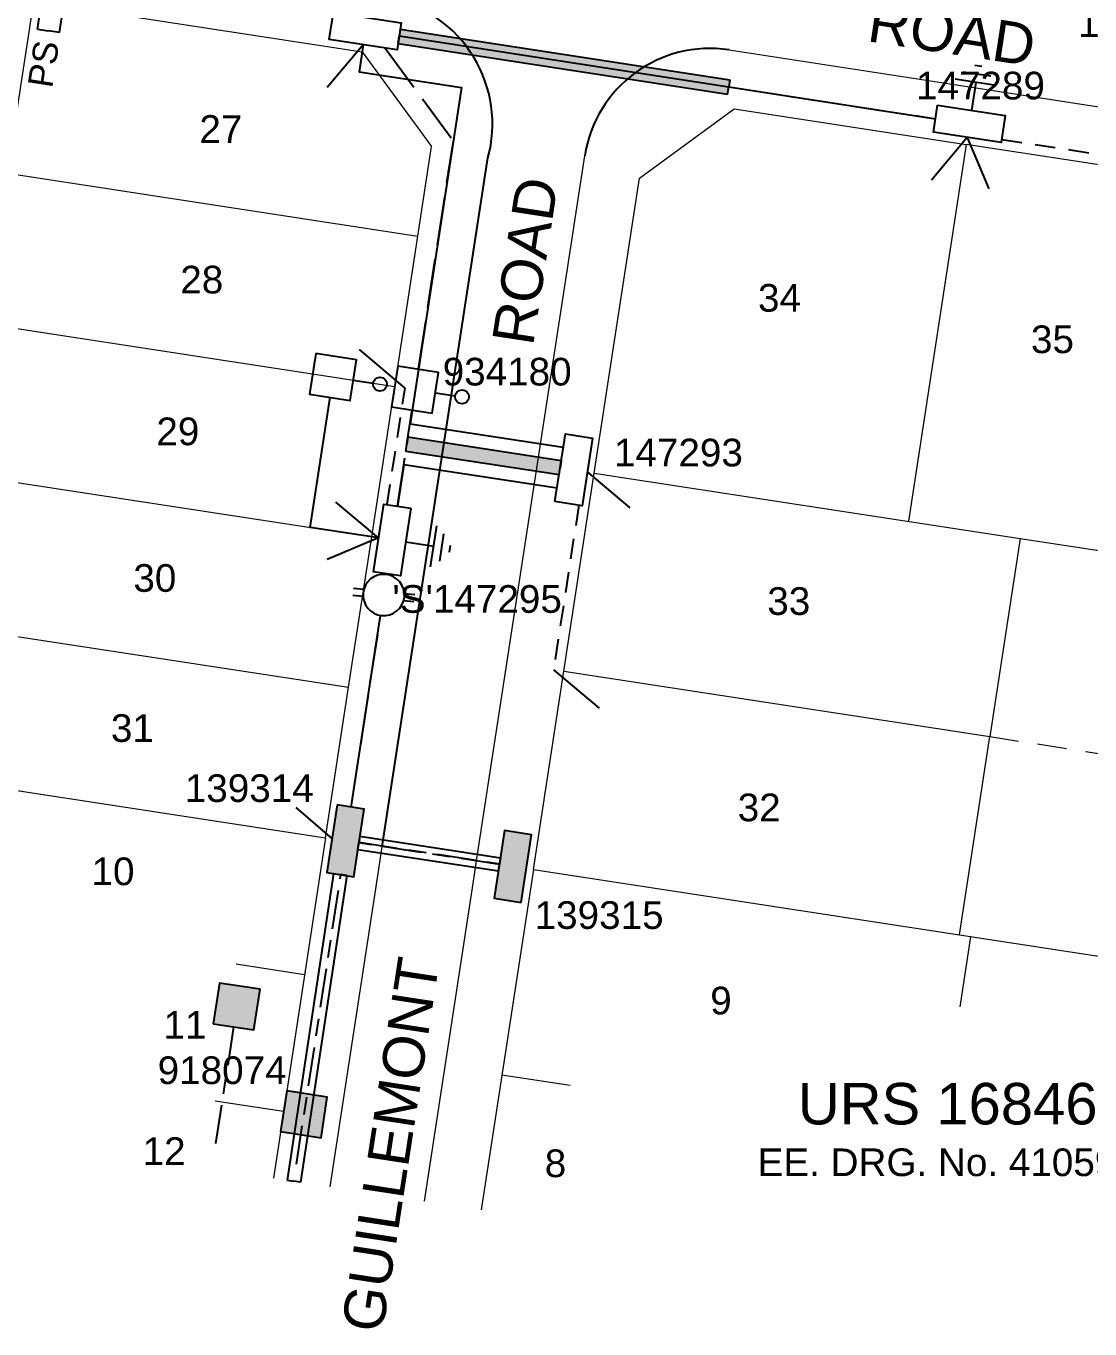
# Model space of a CAD drawing. Header units: metres. Extents: x 301349 to 301596, y 6240095 to 6240331.
# Drawn here: x 301428.4 to 301505.3, y 6240110.1 to 6240204.3 of the extents above; entities that cross this region are included whole.
import ezdxf
from ezdxf.enums import TextEntityAlignment as Align

# ---------------------------------------------------------------- set-up
doc = ezdxf.new("R2010")
doc.units = ezdxf.units.M
doc.header["$LTSCALE"] = 0.7
for name, pattern in [('Cable Exist OH', [1, 1, 0]), ('Cable Exist UG', [8.2, 4, -1.2, 1.8, -1.2]), ('Dash', [5, 3, -2]), ('IE Trench LV', [6.5, 5, -1.5])]:
    doc.linetypes.add(name, pattern=pattern)
doc.layers.get('0').update_dxf_attribs({"color": 6})
for name, color, linetype in [('_User Miscellaneous1', 3, 'Continuous'), ('_User Miscellaneous11', 7, 'Continuous'), ('_User Miscellaneous4', 7, 'Continuous'), ('_User Miscellaneous6', 7, 'Continuous'), ('_User Miscellaneous7', 150, 'Continuous'), ('_User Miscellaneous8', 7, 'Continuous'), ('_User_LV_Exist', 7, 'Continuous'), ('Cadastre Developer_SP_NEW', 4, 'Continuous'), ('Cadastre Roads_SP_NEW', 8, 'Continuous'), ('Duct_SP_NEW', 2, 'Continuous'), ('Equip_HV_NEW', 2, 'Continuous'), ('Equip_LV_NEW', 5, 'Continuous'), ('Mains_LV_NEW_R6', 2, 'Continuous'), ('Mains_LV_NEW_T84', 2, 'Continuous'), ('Services_SP_NEW_UG', 2, 'Continuous'), ('SupportsUG_SP_LV_EXT', 7, 'Continuous'), ('SupportsUG_SP_LV_NEW', 2, 'Continuous'), ('SupportsUG_SP_LV_SL_EXT', 7, 'Continuous'), ('SupportsUG_SP_LV_SL_NEW', 2, 'Continuous'), ('Trench_SP_NEW', 2, 'Continuous'), ('UG_Details_SP_MISC', 7, 'Continuous')]:
    doc.layers.add(name, color=color, linetype=linetype)
doc.layers.add('_User Miscellaneous5', color=7, linetype='Continuous', lineweight=35)
doc.layers.add('_User Notes', color=7, linetype='Continuous', plot=False)
doc.styles.add('ARIAL', font='arial.ttf', dxfattribs={"height": 2})
doc.styles.add('ARIAL 3.0', font='arial.ttf', dxfattribs={"height": 3})
doc.styles.add('COLUMN_LABEL', font='arial.ttf')
doc.styles.add('POLE_LABEL', font='arial.ttf')
doc.styles.add('SL_LABEL', font='arial.ttf')
doc.styles.get("Standard").update_dxf_attribs({"font": 'arial.ttf'})
doc.styles.add('style1', font='iso3098b.shx')
doc.linetypes.add('Cable New UG', pattern='A,8,-1,["x",style1,S=3.5,R=0,X=0.35,Y=-1],-3.5', length=12.5)
doc.linetypes.add('Cable Z', pattern='A,8,-1,["Z",Standard,S=2.5,R=0,X=0.35,Y=-1.25],-3.5', length=12.5)

# ---------------------------------------------------------------- blocks, each defined once
blk = doc.blocks.new('*U35')
at = {"layer": '_User Miscellaneous7', "lineweight": -3}
blk.add_lwpolyline([(0, -3.03), (0, -1.58)], dxfattribs=at)
blk.add_lwpolyline([(-1.485, -6), (1.485, -6), (1.485, -3.03), (-1.485, -3.03)], close=True, dxfattribs=at)
blk.add_circle((0, -1.08), 0.5, dxfattribs=at)
at = {"layer": '_User Miscellaneous8', "color": 2, "lineweight": -3}
blk.add_lwpolyline([(-1.485, 0), (1.485, 0), (1.485, 2.97), (-1.485, 2.97)], close=True, dxfattribs=at)
at = {"style": 'POLE_LABEL', "flags": 9}
blk.add_attdef('STRUCTURE_PLANT_NUMBER', text='', height=0.2, dxfattribs=at).set_placement((1.641, 1.727), align=Align.MIDDLE_LEFT)
for tag, flags, p in [('STREET_CODE', 9, (1.641, 1.485)), ('OWNED_BY', 9, (1.641, 1.085)), ('OPERATED_BY', 9, (1.641, 0.885)), ('COLUMN_TYPE', 9, (1.641, 1.285)), ('STATE', 9, (1.641, 0.485)), ('USAGE', 9, (1.641, 0.285)), ('MAINTAINED_BY', 9, (1.641, 0.685)), ('LEGEND', 9, (1.641, 0.085)), ('SUBURB', 9, (1.641, -0.315)), ('STREETNAME', 9, (1.641, -0.515)), ('PARENT', 9, (1.641, -0.115)), ('LOCATION', 9, (1.641, -0.715)), ('NOTES', 9, (1.641, -0.915)), ('Z', 1, (1.641, -1.315)), ('LABEL_ALIGNMENT', 9, (1.641, -1.115))]:
    blk.add_attdef(tag, text='', height=0.2, dxfattribs=dict(flags=flags)).set_placement(p, align=Align.MIDDLE_LEFT)
at = {"layer": '_User Miscellaneous5', "style": 'ARIAL', "flags": 8}
blk.add_attdef('ASSET_NUM', text='', height=2, dxfattribs=at).set_placement((2, 3.485), align=Align.MIDDLE_LEFT)
blk = doc.blocks.new('*U39')
at = {"layer": '_User Miscellaneous8', "color": 2}
blk.add_line((0, 0), (0, 1.45), dxfattribs=at)
blk.add_circle((0, 1.95), 0.5, dxfattribs=at)
for tag, p, flags in [('Z', (0, 0), 1), ('OPERATED_BY', (0, -9.607), 9)]:
    blk.add_attdef(tag, p, '', height=0.2, dxfattribs=dict(flags=flags))
at = {"style": 'SL_LABEL', "flags": 9}
blk.add_attdef('STREET_CODE', text='', height=0.2, dxfattribs=at).set_placement((0, -0.2), align=Align.MIDDLE_LEFT)
at = {"flags": 9}
for tag, p in [('CONSTRUCTED_VOLTAGE', (0, -0.4)), ('CONTROL_TYPE', (0, -0.6)), ('LANTERN_PURPOSE', (0, -0.8)), ('LANTERN_TYPE', (0, -1)), ('OPERATING_VOLTAGE', (0, -1.4)), ('ORIENTATION', (0, -1.6)), ('OWNED_BY', (0, -1.8)), ('NO_PHASES', (0, -1.2)), ('STATE', (0, -2)), ('CEXIST', (0, -2.4)), ('CNEW', (0, -2.6)), ('CNUMBER', (0, -2.8)), ('USAGE', (0, -2.2)), ('CREMOVE', (0, -3)), ('CREPLACE', (0, -3.2)), ('LKINGHEIGHT', (0, -3.4)), ('LBRACKET', (0, -3.6)), ('LBRACKETVOCAB', (0, -3.8)), ('LCATEGORY', (0, -4)), ('LCHARGE1', (0, -4.2)), ('LCHARGE1PERCENT', (0, -4.4)), ('LCHARGE2', (0, -4.6)), ('LCHARGE2PERCENT', (0, -4.8)), ('LCHARGE3', (0, -5)), ('LCHARGE3PERCENT', (0, -5.2)), ('LEXIST', (0, -5.4)), ('LLAMP', (0, -5.6)), ('LLAMPVOCAB', (0, -5.8)), ('LMAST', (0, -6)), ('LMASTVOCAB', (0, -6.2)), ('LNEW', (0, -6.4)), ('LANTNUMBER', (0, -6.6)), ('LOUTREACH', (0, -7)), ('LOUTREACHVOCAB', (0, -7.2)), ('LRATECODE', (0, -7.4)), ('LREMOVE', (0, -7.6)), ('LREPLACE', (0, -7.8)), ('LTYPE', (0, -8)), ('LTYPEVOCAB', (0, -8.2)), ('LEGEND', (0, -8.4)), ('SUBURB', (0, -8.6)), ('STREETNAME', (0, -8.8)), ('LOCATION', (0, -9)), ('NOTES', (0, -9.2)), ('MAINTAINED_BY', (0, -9.863))]:
    blk.add_attdef(tag, text='', height=0.2, dxfattribs=at).set_placement(p, align=Align.MIDDLE_LEFT)
at = {"layer": '_User Notes', "style": 'SL_LABEL', "flags": 8}
blk.add_attdef('ASSET_NUM', text='', height=2.5, dxfattribs=at).set_placement((2, 2), align=Align.MIDDLE_LEFT)
at = {"layer": '_User Notes', "flags": 8}
blk.add_attdef('LNUMBER', text='', height=2.5, dxfattribs=at).set_placement((1.2, -2.8), align=Align.MIDDLE_LEFT)
blk = doc.blocks.new('*U34')
at = {"lineweight": -3}
blk.add_lwpolyline([(-2.475, 2.49), (2.475, 2.49), (2.475, 0.51), (-2.475, 0.51)], close=True, dxfattribs=at)
for tag, flags, p in [('STREET_CODE', 9, (1.5, 3.5)), ('OWNED_BY', 9, (1.5, 3.3)), ('OPERATED_BY', 9, (1.5, 3.1)), ('MAINTAINED_BY', 9, (1.5, 2.9)), ('STATE', 9, (1.5, 2.7)), ('SUPPORT_TYPE', 9, (1.5, 2.5)), ('USAGE', 9, (1.5, 2.3)), ('LEGEND', 9, (1.5, 2.1)), ('PARENT', 9, (1.5, 1.9)), ('Z', 1, (1.5, 0.9)), ('SUBURB', 9, (1.5, 1.7)), ('STREETNAME', 9, (1.5, 1.5)), ('LOCATION', 9, (1.5, 1.3)), ('NOTES', 9, (1.5, 1.1))]:
    blk.add_attdef(tag, text='', height=0.2, dxfattribs=dict(flags=flags)).set_placement(p, align=Align.MIDDLE_LEFT)
at = {"layer": '_User Miscellaneous4', "style": 'ARIAL', "flags": 8}
blk.add_attdef('ASSET_NUM', text='', height=2, dxfattribs=at).set_placement((2, 5.5), align=Align.MIDDLE_LEFT)
blk = doc.blocks.new('A$C1B2C29DD')
at = {"layer": 'Services_SP_NEW_UG', "color": 2, "flags": 128}
for points in [[(0, 0), (-2.1, 3.444)], [(0, 0), (2.1, 3.444)]]:
    blk.add_lwpolyline(points, dxfattribs=at)
blk = doc.blocks.new('*U45')
at = {"layer": 'Services_SP_NEW_UG', "color": 2, "flags": 128}
blk.add_lwpolyline([(11, -0.75), (13.247, 2.934)], dxfattribs=at)
at = {"layer": 'Services_SP_NEW_UG', "color": 2, "linetype": 'Dash', "ltscale": 0.7, "flags": 128}
blk.add_lwpolyline([(2.473, -0.75), (11, -0.75)], dxfattribs=at)
blk = doc.blocks.new('*U46')
at = {"layer": 'Services_SP_NEW_UG', "color": 2, "flags": 128}
blk.add_lwpolyline([(14.5, -0.75), (16.747, 2.934)], dxfattribs=at)
at = {"layer": 'Services_SP_NEW_UG', "color": 2, "linetype": 'Dash', "ltscale": 0.7, "flags": 128}
blk.add_lwpolyline([(2.473, -0.75), (14.5, -0.75)], dxfattribs=at)
blk = doc.blocks.new('PILLAR_EXT')
blk.add_hatch(color=256).paths.add_polyline_path([(-2.475, 2.49), (-2.475, 0.51), (2.475, 0.51), (2.475, 2.49)])
blk.add_lwpolyline([(-2.475, 0.51), (2.475, 0.51), (2.475, 2.49), (-2.475, 2.49)], close=True)
for tag, p, flags in [('OWNED_BY', (0, 1.3), 9), ('STATE', (0, 1.1), 9), ('SUPPORT_TYPE', (0, 0.9), 9), ('USAGE', (0, 0.7), 9), ('LEGEND', (0, 0.5), 9), ('LOCATION', (0, 0.3), 9), ('NOTES', (0, 0.1), 9), ('PARENT', (0, -0.1), 9), ('STREETNAME', (0, -0.3), 9), ('SUBURB', (0, -0.5), 1)]:
    blk.add_attdef(tag, p, '', height=0.2, dxfattribs=dict(flags=flags))
at = {"layer": '_User Miscellaneous6', "style": 'ARIAL', "flags": 8}
blk.add_attdef('ASSET_NUM', text='', height=2, dxfattribs=at).set_placement((1.5, 7.5), align=Align.TOP_LEFT)
blk = doc.blocks.new('*U77')
at = {"layer": '_User Miscellaneous7'}
blk.add_hatch(color=256, dxfattribs=at).paths.add_polyline_path([(-8.456, -7.47), (-5.486, -7.47), (-5.486, -4.5), (-8.456, -4.5)])
at = {"layer": '_User Miscellaneous8'}
blk.add_hatch(color=256, dxfattribs=at).paths.add_polyline_path([(-1.485, -1.485), (1.485, -1.485), (1.485, 1.485), (-1.485, 1.485)])
at = {"layer": '_User Miscellaneous7'}
blk.add_lwpolyline([(-5.486, -7.47), (-5.486, -4.5), (-8.456, -4.5), (-8.456, -7.47)], close=True, dxfattribs=at)
at = {"layer": '_User Miscellaneous8'}
blk.add_lwpolyline([(1.485, -1.485), (1.485, 1.485), (-1.485, 1.485), (-1.485, -1.485)], close=True, dxfattribs=at)
at = {"flags": 9}
for tag, style, p in [('STRUCTURE_PLANT_NUMBER', 'POLE_LABEL', (1.813, 0.031)), ('STREET_CODE', 'COLUMN_LABEL', (1.813, -0.2))]:
    blk.add_attdef(tag, text='', height=0.2, dxfattribs=dict(at, style=style)).set_placement(p, align=Align.MIDDLE_LEFT)
for tag, p in [('OWNED_BY', (1.813, -0.6)), ('STATE', (1.813, -0.8)), ('COLUMN_TYPE', (1.813, -0.4)), ('USAGE', (1.813, -1)), ('STREETNAME', (1.813, -1.6)), ('SUBURB', (1.813, -1.8)), ('LEGEND', (1.813, -1.2)), ('LOCATION', (1.813, -1.4)), ('NOTES', (1.813, -2))]:
    blk.add_attdef(tag, text='', height=0.2, dxfattribs=at).set_placement(p, align=Align.MIDDLE_LEFT)
at = {"flags": 1}
blk.add_attdef('Z', (1.813, -2.351), '', height=0.2, dxfattribs=at)
at = {"layer": '_User Miscellaneous6', "style": 'ARIAL', "flags": 8}
blk.add_attdef('ASSET_NUM', text='', height=2, dxfattribs=at).set_placement((2, 2), align=Align.MIDDLE_LEFT)
blk = doc.blocks.new('LV_UG_LINKS_OPEN_NEW')
blk.add_wipeout([(-1.168, 0.932), (-1.275, 0.778), (-1.363, 0.612), (-1.429, 0.436), (-1.472, 0.254), (-1.492, 0.067), (-1.489, -0.12), (-1.462, -0.306), (-1.412, -0.487), (-1.34, -0.66), (-1.247, -0.823), (-1.134, -0.973), (-1.003, -1.107), (-0.857, -1.224), (-0.696, -1.322), (-0.525, -1.399), (-0.346, -1.453), (-0.161, -1.485), (0.026, -1.494), (0.213, -1.479), (0.397, -1.44), (0.574, -1.379), (0.743, -1.296), (0.899, -1.193), (1.042, -1.071), (1.168, -0.932), (1.275, -0.778), (1.363, -0.612), (1.429, -0.436), (1.472, -0.254), (1.492, -0.067), (1.489, 0.12), (1.462, 0.306), (1.412, 0.487), (1.34, 0.66), (1.247, 0.823), (1.134, 0.973), (1.003, 1.107), (0.857, 1.224), (0.696, 1.322), (0.525, 1.399), (0.346, 1.453), (0.161, 1.485), (-0.026, 1.494), (-0.213, 1.479), (-0.397, 1.44), (-0.574, 1.379), (-0.743, 1.296), (-0.899, 1.193), (-1.042, 1.071)])
for p, q in [((-0.249, 1.473), (-0.249, 2.22)), ((0.249, 1.473), (0.249, 2.22)), ((-0.249, -1.473), (-0.249, -2.22)), ((0.249, -1.473), (0.249, -2.22))]:
    blk.add_line(p, q)
blk.add_lwpolyline([(1.494, 0, 1), (-1.494, 0, 1)], format="xyb", close=True)
for tag, p, flags in [('Z', (0, 0), 1), ('ORIENTATION', (0, 0), 9), ('USAGE', (0, -0.2), 9), ('NOTES', (0, -0.4), 9)]:
    blk.add_attdef(tag, p, '', height=0.2, dxfattribs=dict(flags=flags))
blk = doc.blocks.new('Earth')
for p, q in [((0, -2.044), (0, 0)), ((-1.5, -2.044), (1.5, -2.044)), ((-1, -2.644), (1, -2.644)), ((-0.25, -3.244), (0.25, -3.244))]:
    blk.add_line(p, q)
blk = doc.blocks.new('*U83')
for p, q in [((-1.6, 0), (-1.6, 71.1)), ((-1.6, 71.1), (-0.8, 71.1)), ((0, 71.1), (-0.8, 71.1)), ((0, 0), (0, 71.1)), ((-1.6, 0), (-0.8, 0)), ((0, 0), (-0.8, 0))]:
    blk.add_line(p, q)
at = {"style": 'ARIAL'}
blk.add_attdef('SWG_TYPE', text='', height=1.8, rotation=90, dxfattribs=at).set_placement((-0.8, 71.845), align=Align.MIDDLE_LEFT)
blk.add_attdef('SUB_TYPE', text='', height=1.8, rotation=90, dxfattribs=at).set_placement((-0.8, -0.757), align=Align.MIDDLE_RIGHT)
blk = doc.blocks.new('*U104')
at = {"layer": 'Services_SP_NEW_UG', "color": 2, "flags": 128}
blk.add_lwpolyline([(-16.345, -0.75), (-18.592, 2.934)], dxfattribs=at)
at = {"layer": 'Services_SP_NEW_UG', "color": 2, "linetype": 'Dash', "ltscale": 0.7, "flags": 128}
blk.add_lwpolyline([(-2.473, -0.75), (-16.345, -0.75)], dxfattribs=at)
blk = doc.blocks.new('A$C7DAD38F0-flat-3')
at = {"layer": '_User Miscellaneous11', "color": 3, "style": 'ARIAL'}
blk.add_attdef('DRG_NO', text='', height=2, dxfattribs=at).set_placement((0, -4.234), align=Align.MIDDLE_CENTER)
at = {"layer": '_User Miscellaneous6', "color": 2, "style": 'ARIAL 3.0'}
blk.add_attdef('URS___', text='', height=3, dxfattribs=at).set_placement((0, 0), align=Align.MIDDLE_CENTER)

msp = doc.modelspace()

# ---------------------------------------------------------------- hatches: boundary and pattern name
at = {"layer": '_User Miscellaneous11'}
h = msp.add_hatch(color=3, dxfattribs=at)
h.dxf.hatch_style = 1
h.paths.add_polyline_path([(301455.469, 6240204.078), (301455.311, 6240203.05), (301479.136, 6240199.396), (301479.294, 6240200.424)])
h = msp.add_hatch(color=3, dxfattribs=at)
h.dxf.hatch_style = 1
h.paths.add_polyline_path([(301466.954, 6240171.87), (301467.111, 6240172.898), (301456.031, 6240174.597), (301455.873, 6240173.569)])

# ---------------------------------------------------------------- linework, layer by layer
at = {"layer": '_User_LV_Exist', "color": 7, "linetype": 'Cable Exist UG', "flags": 128}
for points in [[(301462.636, 6240143.719), (301452.487, 6240145.276)], [(301452.494, 6240145.319), (301462.643, 6240143.762)], [(301447.971, 6240122.047), (301451.181, 6240142.972)], [(301443.425, 6240131.982), (301442.041, 6240122.956)]]:
    msp.add_lwpolyline(points, dxfattribs=at)
at = {"layer": 'Cadastre Developer_SP_NEW', "lineweight": 9}
for p, q in [((301427.09, 6240193.685), (301428.993, 6240206.095)), ((301428.993, 6240206.095), (301452.716, 6240202.457)), ((301452.716, 6240202.457), (301457.737, 6240195.617)), ((301472.761, 6240193.312), (301479.602, 6240198.334)), ((301479.602, 6240198.334), (301496.385, 6240195.759)), ((301456.743, 6240189.137), (301457.737, 6240195.617)), ((301496.385, 6240195.759), (301492.208, 6240168.523, 53.23)), ((301512.542, 6240193.282), (301496.385, 6240195.759)), ((301427.09, 6240193.685), (301456.743, 6240189.137)), ((301469.494, 6240172.007), (301472.761, 6240193.312)), ((301455.076, 6240178.265), (301456.743, 6240189.137)), ((301425.423, 6240182.812), (301455.076, 6240178.265)), ((301453.408, 6240167.392), (301455.076, 6240178.265)), ((301423.755, 6240171.94), (301453.408, 6240167.392)), ((301467.296, 6240157.674), (301469.494, 6240172.007)), ((301469.494, 6240172.007), (301500.284, 6240167.284, 53.312)), ((301451.741, 6240156.519), (301453.408, 6240167.392)), ((301500.284, 6240167.284, 53.312), (301498.086, 6240152.952, 52.577)), ((301500.284, 6240167.284, 53.312), (301508.364, 6240166.045)), ((301422.087, 6240161.067), (301451.741, 6240156.519)), ((301465.098, 6240143.342), (301467.296, 6240157.674)), ((301467.296, 6240157.674), (301498.086, 6240152.952, 52.577)), ((301450.073, 6240145.646), (301451.741, 6240156.519)), ((301495.888, 6240138.62, 52.714), (301498.086, 6240152.952, 52.577)), ((301420.42, 6240150.194, 50.8), (301450.073, 6240145.646)), ((301450.073, 6240145.646), (301446.301, 6240121.05)), ((301465.098, 6240143.342), (301461.325, 6240118.746)), ((301465.098, 6240143.342), (301495.888, 6240138.62, 52.714)), ((301495.952, 6240133.432), (301496.728, 6240138.491))]:
    msp.add_line(p, q, dxfattribs=at)
at = {"layer": 'Cadastre Developer_SP_NEW', "linetype": 'Dash', "lineweight": 9, "elevation": 48.256, "flags": 128}
msp.add_lwpolyline([(301498.086, 6240152.952), (301528.881, 6240148.229)], dxfattribs=at)
at = {"layer": 'Cadastre Developer_SP_NEW', "lineweight": 9, "elevation": 46.938, "flags": 128}
msp.add_lwpolyline([(301495.888, 6240138.62), (301526.682, 6240133.897)], dxfattribs=at)
at = {"layer": 'Cadastre Developer_SP_NEW', "lineweight": 9, "flags": 128}
for points in [[(301443.615, 6240136.52), (301448.557, 6240135.762)], [(301462.824, 6240128.515), (301467.766, 6240127.757)], [(301442.099, 6240126.636), (301447.041, 6240125.878)]]:
    msp.add_lwpolyline(points, dxfattribs=at)
at = {"layer": 'Cadastre Roads_SP_NEW', "linetype": 'Continuous', "lineweight": 9}
for p, q in [((301479.242, 6240202.587, 51.608), (301492.095, 6240200.616, 52.133)), ((301492.095, 6240200.616, 52.133), (301506.921, 6240198.342, 52.738)), ((301469.535, 6240197.351, 50.838), (301469.47, 6240197.205, 50.833)), ((301469.603, 6240197.496, 50.844), (301469.535, 6240197.351, 50.838)), ((301469.718, 6240197.728, 50.855), (301469.603, 6240197.496, 50.844)), ((301460.995, 6240143.971, 51.252), (301468.81, 6240194.926, 50.736)), ((301453.924, 6240143.379, 51.268), (301454.175, 6240145.017, 51.252)), ((301460.744, 6240142.333, 51.269), (301460.995, 6240143.971, 51.252)), ((301450.403, 6240120.421, 51.501), (301453.924, 6240143.379, 51.268)), ((301457.223, 6240119.375, 51.501), (301460.744, 6240142.333, 51.269))]:
    msp.add_line(p, q, dxfattribs=at)
at = {"layer": 'Cadastre Roads_SP_NEW', "linetype": 'Continuous', "elevation": 51.252, "flags": 128}
msp.add_lwpolyline([(301454.175, 6240145.017), (301461.807, 6240194.778)], dxfattribs=at)
at = {"layer": 'Cadastre Roads_SP_NEW', "linetype": 'Continuous'}
for centre, radius, start, end in [((301452.845, 6240197.238, 50.608), 9.293, 344.6542, 78.19541), ((301477.857, 6240193.54, 50.781), 9.152, 81.29454, 171.26671)]:
    msp.add_arc(centre, radius, start, end, dxfattribs=at)
at = {"layer": 'Duct_SP_NEW'}
for p, q in [((301455.469, 6240204.078), (301455.39, 6240203.564)), ((301455.469, 6240204.078), (301479.294, 6240200.424)), ((301455.311, 6240203.05), (301455.39, 6240203.564)), ((301455.311, 6240203.05), (301479.136, 6240199.396)), ((301479.136, 6240199.396), (301479.215, 6240199.91)), ((301479.294, 6240200.424), (301479.215, 6240199.91)), ((301456.031, 6240174.597), (301455.952, 6240174.083)), ((301467.111, 6240172.898), (301456.031, 6240174.597)), ((301455.873, 6240173.569), (301455.952, 6240174.083)), ((301466.954, 6240171.87), (301455.873, 6240173.569)), ((301467.111, 6240172.898), (301467.033, 6240172.384)), ((301466.954, 6240171.87), (301467.033, 6240172.384))]:
    msp.add_line(p, q, dxfattribs=at)
at = {"layer": 'Mains_LV_NEW_R6', "linetype": 'Cable Z', "flags": 128}
for points in [[(301448.96, 6240168.074), (301450.404, 6240177.484)], [(301453.912, 6240167.314), (301448.96, 6240168.074)]]:
    msp.add_lwpolyline(points, dxfattribs=at)
at = {"layer": 'Mains_LV_NEW_T84', "linetype": 'Cable New UG', "flags": 128}
for points in [[(301452.793, 6240202.961), (301452.495, 6240201.014), (301459.907, 6240199.87), (301456.18, 6240175.566), (301467.26, 6240173.867)], [(301455.396, 6240203.602), (301494.166, 6240197.617)], [(301466.805, 6240170.901), (301455.725, 6240172.601), (301455.266, 6240169.611)], [(301454.508, 6240164.669), (301454.516, 6240164.718)], [(301451.931, 6240147.865), (301454.056, 6240161.717)]]:
    msp.add_lwpolyline(points, dxfattribs=at)
at = {"layer": 'Services_SP_NEW_UG', "color": 2, "flags": 128}
for points in [[(301452.793, 6240202.961), (301450.195, 6240199.875)], [(301468.99, 6240172.084), (301472.075, 6240169.486)], [(301450.577, 6240145.569), (301447.948, 6240147.829)]]:
    msp.add_lwpolyline(points, dxfattribs=at)
at = {"layer": 'Trench_SP_NEW', "linetype": 'IE Trench LV'}
for p, q in [((301454.386, 6240202.717), (301459.314, 6240196.003)), ((301479.215, 6240199.91), (301494.166, 6240197.617)), ((301456.783, 6240179.503), (301459.314, 6240196.003)), ((301455.266, 6240169.611), (301456.333, 6240176.568)), ((301451.931, 6240147.865), (301454.516, 6240164.718))]:
    msp.add_line(p, q, dxfattribs=at)
at = {"layer": 'UG_Details_SP_MISC'}
for p, q in [((301452.415, 6240144.801), (301452.487, 6240145.276)), ((301452.56, 6240145.75), (301452.487, 6240145.276)), ((301452.56, 6240145.75), (301462.709, 6240144.194)), ((301452.415, 6240144.801), (301462.564, 6240143.245)), ((301462.564, 6240143.245), (301462.636, 6240143.719)), ((301462.709, 6240144.194), (301462.636, 6240143.719)), ((301450.659, 6240143.051), (301447.309, 6240120.894)), ((301451.608, 6240142.908), (301448.258, 6240120.751)), ((301450.659, 6240143.051), (301451.134, 6240142.979)), ((301451.608, 6240142.908), (301451.134, 6240142.979)), ((301447.309, 6240120.894), (301447.784, 6240120.822)), ((301448.258, 6240120.751), (301447.784, 6240120.822))]:
    msp.add_line(p, q, dxfattribs=at)

# ---------------------------------------------------------------- block references
at = {"layer": '_User Miscellaneous1'}
msp.add_blockref('A$C7DAD38F0-flat-3', (301495.045, 6240126.423), dxfattribs=at).add_auto_attribs({'URS___': 'URS 16846', 'DRG_NO': 'EE. DRG. No. 410597'})
at = {"layer": 'Equip_HV_NEW', "rotation": 351.2806271472931}
msp.add_blockref('*U83', (301430.837, 6240203.855), dxfattribs=at).add_auto_attribs({'SUB_TYPE': 'PS', 'SWG_TYPE': '8DJH RTR'})
at = {"layer": 'Equip_LV_NEW', "linetype": 'Cable Exist OH', "lineweight": 0, "rotation": 171.2806271484619}
msp.add_blockref('Earth', (301496.763, 6240198.221), dxfattribs=at)
at = {"layer": 'Services_SP_NEW_UG'}
for name, p, rotation in [('*U104', (301496.385, 6240195.759), 171.280627143985), ('*U45', (301453.408, 6240167.392), 81.2806264354218), ('*U46', (301469.494, 6240172.007), 261.2806271465166)]:
    msp.add_blockref(name, p, dxfattribs=dict(at, rotation=rotation))
at = {"layer": 'SupportsUG_SP_LV_EXT'}
ref = msp.add_blockref('PILLAR_EXT', (301450.026, 6240145.653), dxfattribs=dict(at, rotation=261.2806270176704))
ref.add_attrib('ASSET_NUM_001', '139314', (301439.899, 6240148.229), dxfattribs={"layer": '_User Miscellaneous6', "height": 2, "style": 'ARIAL'})
ref = msp.add_blockref('PILLAR_EXT', (301465.098, 6240143.342), dxfattribs=dict(at, rotation=81.28062720078492))
ref.add_attrib('ASSET_NUM_001', '139315', (301465.186, 6240139.056), dxfattribs={"layer": '_User Miscellaneous6', "height": 2, "style": 'ARIAL'})
at = {"layer": 'SupportsUG_SP_LV_NEW'}
ref = msp.add_blockref('*U34', (301452.716, 6240202.457), dxfattribs=dict(at, rotation=351.2806271424498))
ref.add_attrib('ASSET_NUM_001', '147286', (301448.687, 6240205.984), dxfattribs={"layer": '_User Miscellaneous4', "height": 2, "style": 'ARIAL'})
ref = msp.add_blockref('*U34', (301515.864, 6240208.15), dxfattribs=dict(at, rotation=171.2806271420713))
ref.add_attrib('ASSET_NUM_001', '147291', (301504.46, 6240203.527), dxfattribs={"layer": '_User Miscellaneous4', "height": 2, "style": 'ARIAL'})
ref = msp.add_blockref('*U34', (301496.385, 6240195.759), dxfattribs=dict(at, rotation=351.2806271422329))
ref.add_attrib('ASSET_NUM_001', '147289', (301492.753, 6240199.011), dxfattribs={"layer": '_User Miscellaneous4', "height": 2, "style": 'ARIAL'})
for p, rotation in [((301496.463, 6240196.264), 171.2806271422328), ((301453.912, 6240167.314), 81.28062714616728)]:
    msp.add_blockref('A$C1B2C29DD', p, dxfattribs=dict(at, rotation=rotation))
ref = msp.add_blockref('*U34', (301469.494, 6240172.007), dxfattribs=dict(at, rotation=81.28062643558589))
ref.add_attrib('ASSET_NUM_001', '147293', (301470.919, 6240172.487), dxfattribs={"layer": '_User Miscellaneous4', "height": 2, "style": 'ARIAL'})
at = {"layer": 'SupportsUG_SP_LV_SL_EXT'}
ref = msp.add_blockref('*U77', (301448.509, 6240125.652), dxfattribs=dict(at, rotation=261.2811856246346))
ref.add_attrib('ASSET_NUM_001', '918074', (301437.937, 6240127.841), dxfattribs={"layer": '_User Miscellaneous6', "height": 2, "style": 'ARIAL'})
at = {"layer": 'SupportsUG_SP_LV_SL_NEW', "ltscale": 0.5}
ref = msp.add_blockref('*U35', (301455.076, 6240178.265), dxfattribs=dict(at, rotation=261.2098913713894))
ref.add_attrib('ASSET_NUM_001', '934180', (301458.539, 6240178.334), dxfattribs={"layer": '_User Miscellaneous5', "height": 2, "style": 'ARIAL'})
at = {"layer": 'SupportsUG_SP_LV_SL_NEW', "ltscale": 0.5, "rotation": 261.2098913713894}
msp.add_blockref('*U39', (301458.011, 6240177.811), dxfattribs=at)

# ---------------------------------------------------------------- texts
at = {"layer": 'Cadastre Developer_SP_NEW', "style": 'ARIAL'}
for s, p in [('27', (301440.955, 6240195.872)), ('28', (301439.573, 6240184.986)), ('34', (301481.333, 6240183.667)), ('35', (301501.065, 6240180.673)), ('29', (301437.844, 6240174.019)), ('30', (301436.181, 6240163.421)), ('33', (301482.004, 6240161.752)), ('31', (301434.561, 6240152.573)), ('32', (301479.866, 6240146.838)), ('10', (301433.158, 6240142.219)), ('9', (301477.881, 6240132.878)), ('11', (301438.364, 6240131.116)), ('12', (301436.85, 6240121.997)), ('8', (301465.918, 6240121.115))]:
    msp.add_text(s, height=2, dxfattribs=at).set_placement(p)
at = {"layer": 'Cadastre Roads_SP_NEW'}
msp.add_text('ROAD', height=3, rotation=351.28064, dxfattribs=at).set_placement((301489.141, 6240203.231))
at = {"layer": 'Cadastre Roads_SP_NEW', "linetype": 'Continuous'}
for s, p in [('ROAD', (301465.065, 6240181.127)), ('GUILLEMONT', (301454.184, 6240109.777))]:
    msp.add_text(s, height=3, rotation=81.28062, dxfattribs=at).set_placement(p)

# ---------------------------------------------------------------- next in the draw order: block references
at = {"layer": 'Equip_LV_NEW', "linetype": 'Cable Exist UG', "lineweight": 0, "ltscale": 0.5, "rotation": 264.3415066202031}
msp.add_blockref('LV_UG_LINKS_OPEN_NEW', (301454.282, 6240163.193), dxfattribs=at)

# ---------------------------------------------------------------- next in the draw order: block references
at = {"layer": 'Equip_LV_NEW', "linetype": 'Cable Exist OH', "lineweight": 0, "rotation": 81.28062714331256}
msp.add_blockref('Earth', (301455.87, 6240167.014), dxfattribs=at)
at = {"layer": 'SupportsUG_SP_LV_NEW'}
ref = msp.add_blockref('*U34', (301453.408, 6240167.392), dxfattribs=dict(at, rotation=261.2806271461673))
ref.add_attrib('ASSET_NUM_001', "'S'147295", (301454.905, 6240161.903), dxfattribs={"layer": '_User Miscellaneous4', "height": 2, "style": 'ARIAL'})

doc.saveas('drawing.dxf')
